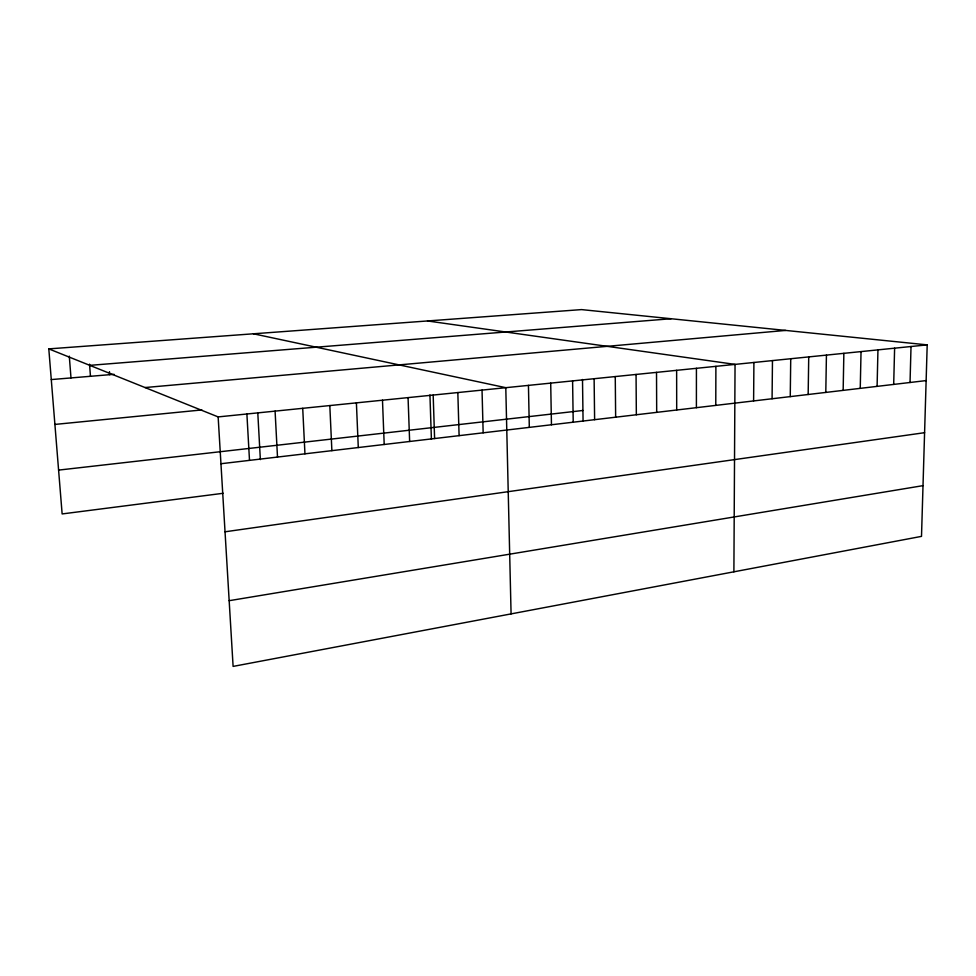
<?xml version="1.0" encoding="UTF-8"?>
<svg xmlns="http://www.w3.org/2000/svg" width="976" height="976" viewBox="0 0 976 976"><rect width="100%" height="100%" fill="white"/><g stroke="black" fill="none" stroke-linecap="round" stroke-linejoin="round"><path stroke-width="1.46" d="M696.4 407.675L696.425 368.318M715.774 405.394L715.896 366.342M733.891 571.814L735.05 364.39L427.5 320.958M753.606 400.929L753.911 362.474M772.077 398.757L772.467 360.595M790.255 396.61L790.731 358.741M808.165 394.499L808.726 356.911M825.794 392.425L826.428 355.105M843.154 390.376L843.862 353.336M860.246 388.363L861.039 351.592M877.095 386.374L877.949 349.872M893.687 384.41L894.614 348.188M910.035 382.494L911.023 346.517M48.8 348.883L581.55 309.599L927.2 344.87L921.503 536.373L233.105 666.401L218.148 416.911L48.8 348.883L62.135 513.937L223.211 493.283M229.165 600.691L923.015 485.645M225.029 531.798L924.589 432.685M220.954 463.734L926.139 380.591M58.584 470.103L582.928 410.481M218.148 416.911L927.2 344.87M54.9 424.426L201.849 409.932M145.046 387.545L785.607 330.425M51.277 379.579L114.058 374.32M89.804 365.353L671.085 318.737M253.455 333.792L505.788 387.679L511.082 613.892M69.296 356.142L70.992 377.932M89.536 364.17L90.463 376.297M109.458 371.673L109.678 374.686M246.891 413.983L249.502 460.367M257.798 413.055L260.36 459.611M275.086 411.116L277.501 457.061M302.719 408.31L304.951 453.828M329.815 405.565L331.877 450.656M356.399 402.856L358.29 447.545M382.482 400.209L384.202 444.483M408.066 397.61L409.639 441.481M433.173 395.06L434.601 438.541M429.94 394.951L431.404 439.261M457.829 392.559L459.098 435.65M482.034 390.095L483.157 432.819M528.443 385.386L529.309 427.378M550.708 383.117L551.452 424.767M582.501 379.481L583.075 421.364M572.595 380.896L573.217 422.205M594.116 378.712L594.616 419.68M615.258 376.565L615.649 417.203M636.059 374.455L636.34 414.763M656.519 372.368L656.689 412.36M676.636 370.331L676.697 409.993"/></g></svg>
